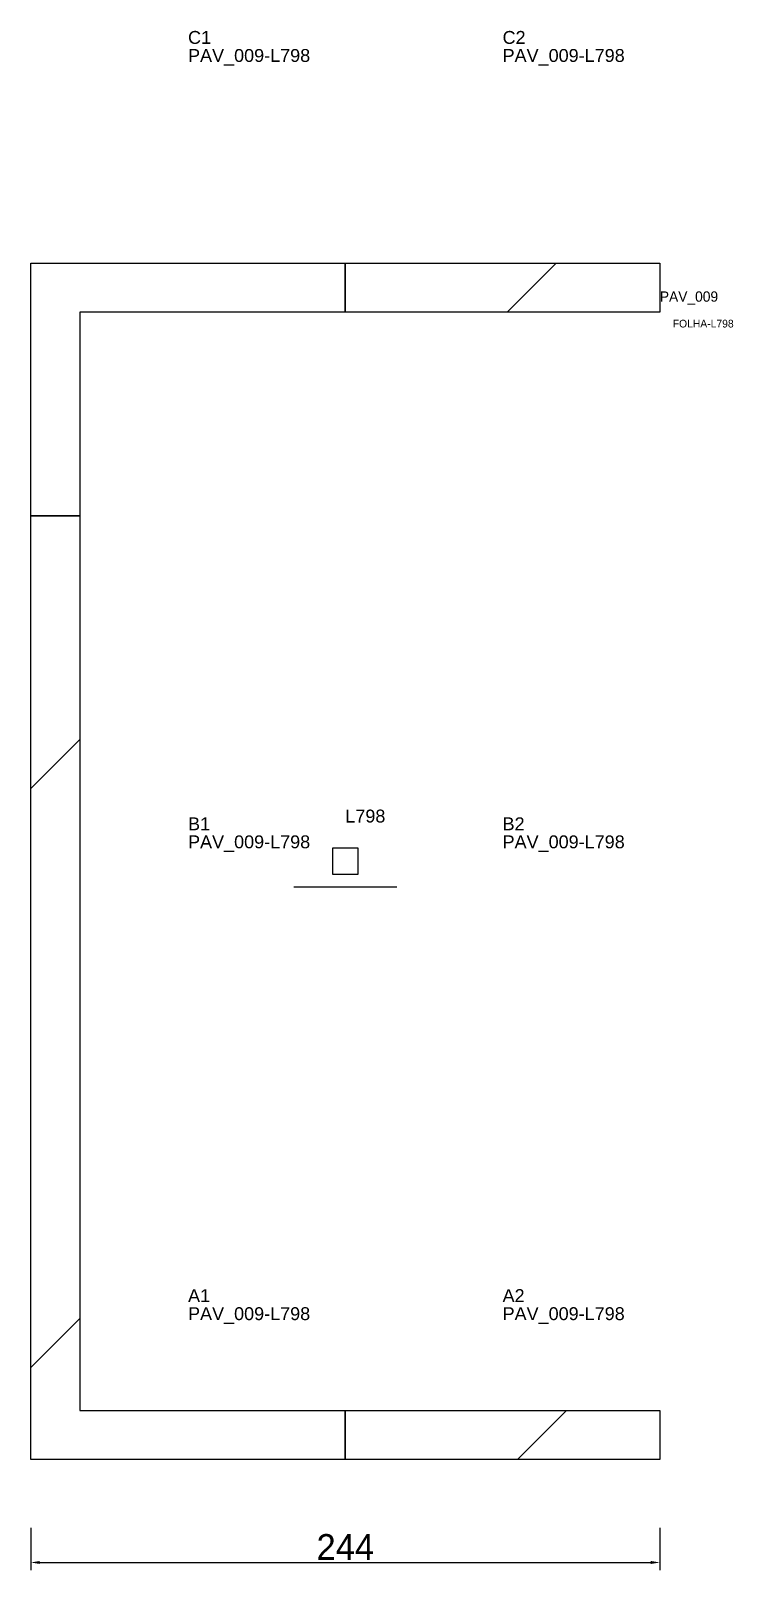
# Model space of a CAD drawing. Header units: metres. Extents: x 222 to 495, y -306 to 292.
import ezdxf

# ---------------------------------------------------------------- set-up
doc = ezdxf.new("R2010")
doc.units = ezdxf.units.M
for name, color, linetype in [('3', 3, 'CONTINUOUS'), ('AUX00', 7, 'CONTINUOUS'), ('COTA', 241, 'CONTINUOUS'), ('FOLHA', 255, 'CONTINUOUS'), ('Hachura', 251, 'CONTINUOUS'), ('NOMENCLATURA', 7, 'CONTINUOUS'), ('Nível', 160, 'CONTINUOUS'), ('Painéis', 200, 'CONTINUOUS'), ('Pilares', 5, 'CONTINUOUS'), ('SARR_2.2x7', 40, 'CONTINUOUS')]:
    doc.layers.add(name, color=color, linetype=linetype)
doc.styles.add('ARIAL', font='Arial.ttf')
doc.styles.add('STR_STANDARD', font='arial.ttf')
doc.dimstyles.new('EZ DXF', dxfattribs={"dimtxt": 10, "dimasz": 3.5, "dimexe": 3, "dimexo": 1.5, "dimgap": 1, "dimtad": 1, "dimdec": 1, "dimdsep": 46, "dimcen": 2.5, "dimazin": 3, "dimtfac": 1, "dimtmove": 0, "dimatfit": 3})

msp = doc.modelspace()

# ---------------------------------------------------------------- hatches: boundary and pattern name
at = {"layer": 'Hachura'}
h = msp.add_hatch(dxfattribs=at)
h.set_pattern_fill('ANSI31', scale=50)
h.paths.add_polyline_path([(466.2, 201.5), (466.2, 182.5), (241.2, 182.5), (241.2, -243.5), (466.2, -243.5), (466.2, -262.5), (222.2, -262.5), (222.2, 201.5)])
h = msp.add_hatch(dxfattribs=at)
h.set_pattern_fill('ANSI31', scale=50)
h.paths.add_polyline_path([(466.2, 201.5), (466.2, 182.5), (241.2, 182.5), (241.2, -243.5), (466.2, -243.5), (466.2, -262.5), (222.2, -262.5), (222.2, 201.5)])

# ---------------------------------------------------------------- linework, layer by layer
at = {"layer": '3'}
for points in [[(344.2, 182.5), (344.2, 201.5)], [(344.2, 182.5), (344.2, 201.5)], [(222.2, 103.5), (241.2, 103.5)], [(222.2, 103.5), (241.2, 103.5)], [(344.2, -262.5), (344.2, -243.5)], [(344.2, -262.5), (344.2, -243.5)]]:
    msp.add_lwpolyline(points, close=True, dxfattribs=at)
at = {"layer": 'Painéis', "color": 200}
for p, q in [((222.2, -262.5), (222.2, 201.5)), ((222.2, 201.5), (466.2, 201.5)), ((222.2, -262.5), (222.2, 201.5)), ((222.2, 201.5), (466.2, 201.5)), ((466.2, 201.5), (466.2, 182.5)), ((466.2, 201.5), (466.2, 182.5)), ((466.2, 182.5), (241.2, 182.5)), ((241.2, 182.5), (241.2, -243.5)), ((466.2, 182.5), (241.2, 182.5)), ((241.2, 182.5), (241.2, -243.5)), ((241.2, -243.5), (466.2, -243.5)), ((241.2, -243.5), (466.2, -243.5)), ((466.2, -243.5), (466.2, -262.5)), ((466.2, -243.5), (466.2, -262.5)), ((466.2, -262.5), (222.2, -262.5)), ((466.2, -262.5), (222.2, -262.5))]:
    msp.add_line(p, q, dxfattribs=at)
at = {"layer": 'Pilares'}
msp.add_lwpolyline([(339.2, -35.5), (349.2, -35.5), (349.2, -25.5), (339.2, -25.5)], close=True, dxfattribs=at)
msp.add_lwpolyline([(339.2, -35.5), (349.2, -35.5), (349.2, -25.5), (339.2, -25.5)], close=True, dxfattribs=at)
at = {"layer": 'SARR_2.2x7'}
msp.add_line((324.2, -40.5), (364.2, -40.5), dxfattribs=at)
msp.add_line((324.2, -40.5), (364.2, -40.5), dxfattribs=at)

# ---------------------------------------------------------------- texts
at = {"layer": '3', "style": 'STR_STANDARD'}
for s, p in [('C1', (283.2, 286.5)), ('C1', (283.2, 286.5)), ('C2', (405.2, 286.5)), ('C2', (405.2, 286.5)), ('B1', (283.2, -18.5)), ('B1', (283.2, -18.5)), ('B2', (405.2, -18.5)), ('B2', (405.2, -18.5)), ('A1', (283.2, -201.5)), ('A1', (283.2, -201.5)), ('A2', (405.2, -201.5)), ('A2', (405.2, -201.5))]:
    msp.add_text(s, height=5, dxfattribs=at).set_placement(p)
at = {"layer": 'AUX00', "style": 'STR_STANDARD'}
for p in [(283.2, 279.5), (283.2, 279.5), (405.2, 279.5), (405.2, 279.5), (283.2, -25.5), (283.2, -25.5), (405.2, -25.5), (405.2, -25.5), (283.2, -208.5), (283.2, -208.5), (405.2, -208.5), (405.2, -208.5)]:
    msp.add_text('PAV_009-L798', height=5, dxfattribs=at).set_placement(p)
at = {"layer": 'FOLHA'}
msp.add_text('FOLHA-L798', height=3, dxfattribs=at).set_placement((471.2, 176.5))
msp.add_text('FOLHA-L798', height=3, dxfattribs=at).set_placement((471.2, 176.5))
at = {"layer": 'NOMENCLATURA', "insert": (344.2, -10.5), "char_height": 5, "attachment_point": 1, "style": 'ARIAL'}
msp.add_mtext('L798', dxfattribs=at)
msp.add_mtext('L798', dxfattribs=at)
at = {"layer": 'Nível'}
msp.add_text('PAV_009', height=4, dxfattribs=at).set_placement((466.2, 186.5))
msp.add_text('PAV_009', height=4, dxfattribs=at).set_placement((466.2, 186.5))

# ---------------------------------------------------------------- dimensions: what is measured, and where the dimension line sits
at = {"layer": 'COTA'}
msp.add_linear_dim(base=(222.2, -302.5), p1=(222.2, -287.5), p2=(466.2, -287.5), dimstyle='EZ DXF', dxfattribs=at).render()
msp.add_linear_dim(base=(222.2, -302.5), p1=(222.2, -287.5), p2=(466.2, -287.5), dimstyle='EZ DXF', dxfattribs=at).render()

doc.saveas('drawing.dxf')
